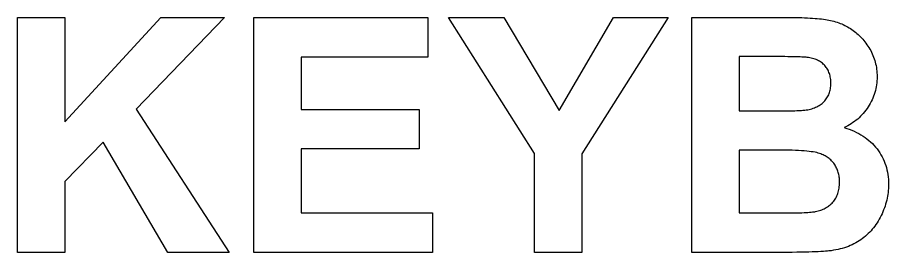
# Model space of a CAD drawing. Header units: millimetres. Extents: x -19.7 to 19.7, y -4.8 to 5.6.
# Drawn here: x -3.53 to 7.62, y 2.5 to 5.5 of the extents above; entities that cross this region are included whole.
import ezdxf

# ---------------------------------------------------------------- set-up
doc = ezdxf.new("R2010")
doc.units = ezdxf.units.MM
doc.layers.add('LASER_MARK', color=1, linetype='CONTINUOUS')

msp = doc.modelspace()

# ---------------------------------------------------------------- linework, layer by layer
at = {"layer": 'LASER_MARK'}
for points in [[(-3.531445, 2.496777), (-3.531445, 5.503223), (-2.924414, 5.503223), (-2.924414, 4.168164), (-1.698047, 5.503223), (-0.881836, 5.503223), (-2.013867, 4.332227), (-0.820312, 2.496777), (-1.605762, 2.496777), (-2.432227, 3.907715), (-2.924414, 3.405273), (-2.924414, 2.496777)], [(-0.506543, 2.496777), (-0.506543, 5.503223), (1.722656, 5.503223), (1.722656, 4.994629), (0.100488, 4.994629), (0.100488, 4.328125), (1.609863, 4.328125), (1.609863, 3.821582), (0.100488, 3.821582), (0.100488, 3.00332), (1.780078, 3.00332), (1.780078, 2.496777)], [(3.084375, 2.496777), (3.084375, 3.762109), (1.983105, 5.503223), (2.694727, 5.503223), (3.402246, 4.31377), (4.09541, 5.503223), (4.794727, 5.503223), (3.689355, 3.758008), (3.689355, 2.496777)], [(5.098242, 5.503223), (6.3, 5.503223), (6.343896, 5.503106), (6.386373, 5.502758), (6.427433, 5.502177), (6.467075, 5.501364), (6.505298, 5.500319), (6.542104, 5.499041), (6.577492, 5.497531), (6.611462, 5.495789), (6.644015, 5.493814), (6.675149, 5.491607), (6.704865, 5.489168), (6.733163, 5.486496), (6.760044, 5.483592), (6.785506, 5.480456), (6.809551, 5.477087), (6.832178, 5.473486), (6.853951, 5.469517), (6.875436, 5.465043), (6.896633, 5.460064), (6.917542, 5.454581), (6.938161, 5.448593), (6.958493, 5.4421), (6.978536, 5.435102), (6.998291, 5.4276), (7.017757, 5.419593), (7.036935, 5.411082), (7.055825, 5.402065), (7.074426, 5.392545), (7.092739, 5.382519), (7.110764, 5.371989), (7.1285, 5.360954), (7.145947, 5.349414), (7.16307, 5.337378), (7.179833, 5.324853), (7.196235, 5.311839), (7.212277, 5.298337), (7.227958, 5.284346), (7.243279, 5.269866), (7.25824, 5.254898), (7.272839, 5.239441), (7.287079, 5.223495), (7.300957, 5.207061), (7.314476, 5.190138), (7.327634, 5.172726), (7.340431, 5.154826), (7.352868, 5.136437), (7.364944, 5.11756), (7.37666, 5.098193), (7.387835, 5.078435), (7.398289, 5.058379), (7.408023, 5.038028), (7.417035, 5.01738), (7.425326, 4.996435), (7.432896, 4.975195), (7.439746, 4.953657), (7.445874, 4.931824), (7.451281, 4.909694), (7.455968, 4.887267), (7.459933, 4.864544), (7.463177, 4.841525), (7.465701, 4.81821), (7.467503, 4.794598), (7.468585, 4.770689), (7.468945, 4.746484), (7.468501, 4.720217), (7.467167, 4.694221), (7.464944, 4.668499), (7.461832, 4.643048), (7.45783, 4.61787), (7.45294, 4.592964), (7.44716, 4.568331), (7.440491, 4.54397), (7.432932, 4.519881), (7.424485, 4.496065), (7.415148, 4.472521), (7.404922, 4.449249), (7.393807, 4.42625), (7.381803, 4.403523), (7.36891, 4.381069), (7.355127, 4.358887), (7.340583, 4.337185), (7.325407, 4.316173), (7.309597, 4.295849), (7.293155, 4.276215), (7.27608, 4.257269), (7.258372, 4.239012), (7.240031, 4.221444), (7.221057, 4.204565), (7.201451, 4.188375), (7.181211, 4.172874), (7.160339, 4.158062), (7.138834, 4.143939), (7.116696, 4.130505), (7.093925, 4.11776), (7.070521, 4.105703), (7.046484, 4.094336), (7.080338, 4.083898), (7.113199, 4.072578), (7.145066, 4.060378), (7.17594, 4.047296), (7.20582, 4.033333), (7.234708, 4.018489), (7.262601, 4.002764), (7.289502, 3.986157), (7.315409, 3.96867), (7.340323, 3.950301), (7.364243, 3.93105), (7.38717, 3.910919), (7.409104, 3.889907), (7.430045, 3.868013), (7.449992, 3.845238), (7.468945, 3.821582), (7.486826, 3.797221), (7.503552, 3.772331), (7.519125, 3.746913), (7.533545, 3.720966), (7.546811, 3.69449), (7.558923, 3.667485), (7.569882, 3.639952), (7.579688, 3.61189), (7.588339, 3.583299), (7.595837, 3.554179), (7.602182, 3.524531), (7.607373, 3.494354), (7.611411, 3.463649), (7.614294, 3.432414), (7.616025, 3.400651), (7.616602, 3.368359), (7.616229, 3.342769), (7.615112, 3.317266), (7.613249, 3.291852), (7.610641, 3.266525), (7.607289, 3.241287), (7.603191, 3.216137), (7.598349, 3.191075), (7.592761, 3.166101), (7.586429, 3.141215), (7.579351, 3.116418), (7.571528, 3.091708), (7.562961, 3.067087), (7.553648, 3.042554), (7.543591, 3.018108), (7.532788, 2.993751), (7.52124, 2.969482), (7.509048, 2.945562), (7.49631, 2.92225), (7.483028, 2.899548), (7.469202, 2.877454), (7.45483, 2.855968), (7.439914, 2.835092), (7.424453, 2.814825), (7.408447, 2.795166), (7.391897, 2.776116), (7.374802, 2.757675), (7.357162, 2.739843), (7.338977, 2.72262), (7.320248, 2.706005), (7.300974, 2.689999), (7.281155, 2.674603), (7.260791, 2.659814), (7.239855, 2.645679), (7.218317, 2.632241), (7.196179, 2.6195), (7.173441, 2.607455), (7.150101, 2.596108), (7.12616, 2.585458), (7.101619, 2.575504), (7.076477, 2.566248), (7.050734, 2.557688), (7.02439, 2.549825), (6.997446, 2.54266), (6.969901, 2.536191), (6.941754, 2.530419), (6.913007, 2.525344), (6.88366, 2.520966), (6.853711, 2.517285), (6.833067, 2.515282), (6.809074, 2.513376), (6.781733, 2.511565), (6.751044, 2.509851), (6.717006, 2.508233), (6.679619, 2.506711), (6.638884, 2.505285), (6.5948, 2.503955), (6.547367, 2.502721), (6.496587, 2.501584), (6.442457, 2.500542), (6.384979, 2.499597), (6.324153, 2.498748), (6.259978, 2.497995), (6.192454, 2.497338), (6.121582, 2.496777), (5.098242, 2.496777)], [(5.705273, 5.002832), (5.705273, 4.307617), (6.103125, 4.307617), (6.146424, 4.307657), (6.187624, 4.307777), (6.226725, 4.307978), (6.263727, 4.308258), (6.29863, 4.308619), (6.331435, 4.309059), (6.36214, 4.30958), (6.390747, 4.310181), (6.417255, 4.310862), (6.441664, 4.311623), (6.463974, 4.312464), (6.484186, 4.313385), (6.502298, 4.314386), (6.518312, 4.315468), (6.532227, 4.316629), (6.544043, 4.317871), (6.563265, 4.320455), (6.581966, 4.323591), (6.600147, 4.32728), (6.617807, 4.331522), (6.634946, 4.336316), (6.651565, 4.341663), (6.667663, 4.347563), (6.68324, 4.354016), (6.698296, 4.361022), (6.712832, 4.36858), (6.726847, 4.376691), (6.740341, 4.385355), (6.753315, 4.394571), (6.765768, 4.40434), (6.7777, 4.414662), (6.789111, 4.425537), (6.799914, 4.436909), (6.81002, 4.448721), (6.819428, 4.460973), (6.82814, 4.473666), (6.836155, 4.4868), (6.843473, 4.500375), (6.850094, 4.51439), (6.856018, 4.528845), (6.861245, 4.543741), (6.865775, 4.559078), (6.869608, 4.574856), (6.872745, 4.591074), (6.875184, 4.607732), (6.876926, 4.624831), (6.877972, 4.642371), (6.87832, 4.660352), (6.87802, 4.677579), (6.877119, 4.694398), (6.875617, 4.710808), (6.873514, 4.72681), (6.87081, 4.742403), (6.867506, 4.757587), (6.8636, 4.772363), (6.859094, 4.786731), (6.853987, 4.80069), (6.84828, 4.81424), (6.841971, 4.827382), (6.835062, 4.840115), (6.827551, 4.85244), (6.81944, 4.864356), (6.810729, 4.875864), (6.801416, 4.886963), (6.791511, 4.897589), (6.78102, 4.907679), (6.769945, 4.917232), (6.758286, 4.926248), (6.746041, 4.934728), (6.733212, 4.94267), (6.719797, 4.950076), (6.705798, 4.956946), (6.691215, 4.963278), (6.676046, 4.969074), (6.660293, 4.974333), (6.643954, 4.979056), (6.627032, 4.983241), (6.609524, 4.98689), (6.591431, 4.990003), (6.572754, 4.992578), (6.560153, 4.99382), (6.544908, 4.994981), (6.52702, 4.996063), (6.506488, 4.997064), (6.483313, 4.997985), (6.457494, 4.998827), (6.429031, 4.999588), (6.397925, 5.000269), (6.364175, 5.000869), (6.327782, 5.00139), (6.288745, 5.001831), (6.247064, 5.002191), (6.20274, 5.002472), (6.155772, 5.002672), (6.106161, 5.002792), (6.053906, 5.002832)], [(5.705273, 3.807227), (5.705273, 3.00332), (6.267188, 3.00332), (6.307266, 3.003392), (6.34547, 3.003609), (6.381799, 3.003969), (6.416254, 3.004474), (6.448834, 3.005123), (6.479539, 3.005916), (6.508371, 3.006853), (6.535327, 3.007935), (6.560409, 3.00916), (6.583617, 3.01053), (6.60495, 3.012044), (6.624408, 3.013702), (6.641992, 3.015505), (6.657701, 3.017451), (6.671536, 3.019542), (6.683496, 3.021777), (6.700219, 3.02513), (6.716549, 3.029035), (6.732487, 3.033493), (6.748032, 3.038504), (6.763184, 3.044068), (6.777944, 3.050184), (6.792312, 3.056853), (6.806287, 3.064075), (6.819869, 3.071849), (6.833059, 3.080177), (6.845856, 3.089057), (6.858261, 3.098489), (6.870273, 3.108475), (6.881893, 3.119013), (6.89312, 3.130104), (6.903955, 3.141748), (6.914261, 3.153921), (6.923902, 3.166598), (6.932878, 3.17978), (6.94119, 3.193466), (6.948836, 3.207657), (6.955817, 3.222353), (6.962134, 3.237554), (6.967786, 3.253259), (6.972772, 3.269469), (6.977094, 3.286184), (6.980751, 3.303403), (6.983743, 3.321127), (6.98607, 3.339356), (6.987733, 3.358089), (6.98873, 3.377328), (6.989063, 3.39707), (6.988806, 3.413829), (6.988037, 3.430267), (6.986755, 3.446385), (6.984961, 3.462183), (6.982654, 3.47766), (6.979834, 3.492816), (6.976501, 3.507652), (6.972656, 3.522168), (6.968298, 3.536363), (6.963428, 3.550238), (6.958044, 3.563792), (6.952148, 3.577026), (6.94574, 3.58994), (6.938818, 3.602533), (6.931384, 3.614806), (6.923438, 3.626758), (6.915006, 3.63835), (6.906118, 3.649541), (6.896773, 3.660331), (6.886972, 3.670721), (6.876714, 3.680711), (6.866, 3.6903), (6.854828, 3.699488), (6.843201, 3.708276), (6.831116, 3.716664), (6.818575, 3.724651), (6.805578, 3.732237), (6.792123, 3.739423), (6.778213, 3.746208), (6.763845, 3.752592), (6.749021, 3.758577), (6.73374, 3.76416), (6.717098, 3.769375), (6.698188, 3.774254), (6.677011, 3.778796), (6.653568, 3.783002), (6.627857, 3.786871), (6.599879, 3.790404), (6.569634, 3.7936), (6.537122, 3.79646), (6.502342, 3.798983), (6.465296, 3.80117), (6.425983, 3.803021), (6.384402, 3.804535), (6.340555, 3.805713), (6.29444, 3.806554), (6.246059, 3.807058), (6.19541, 3.807227)]]:
    msp.add_lwpolyline(points, close=True, dxfattribs=at)

doc.saveas('drawing.dxf')
